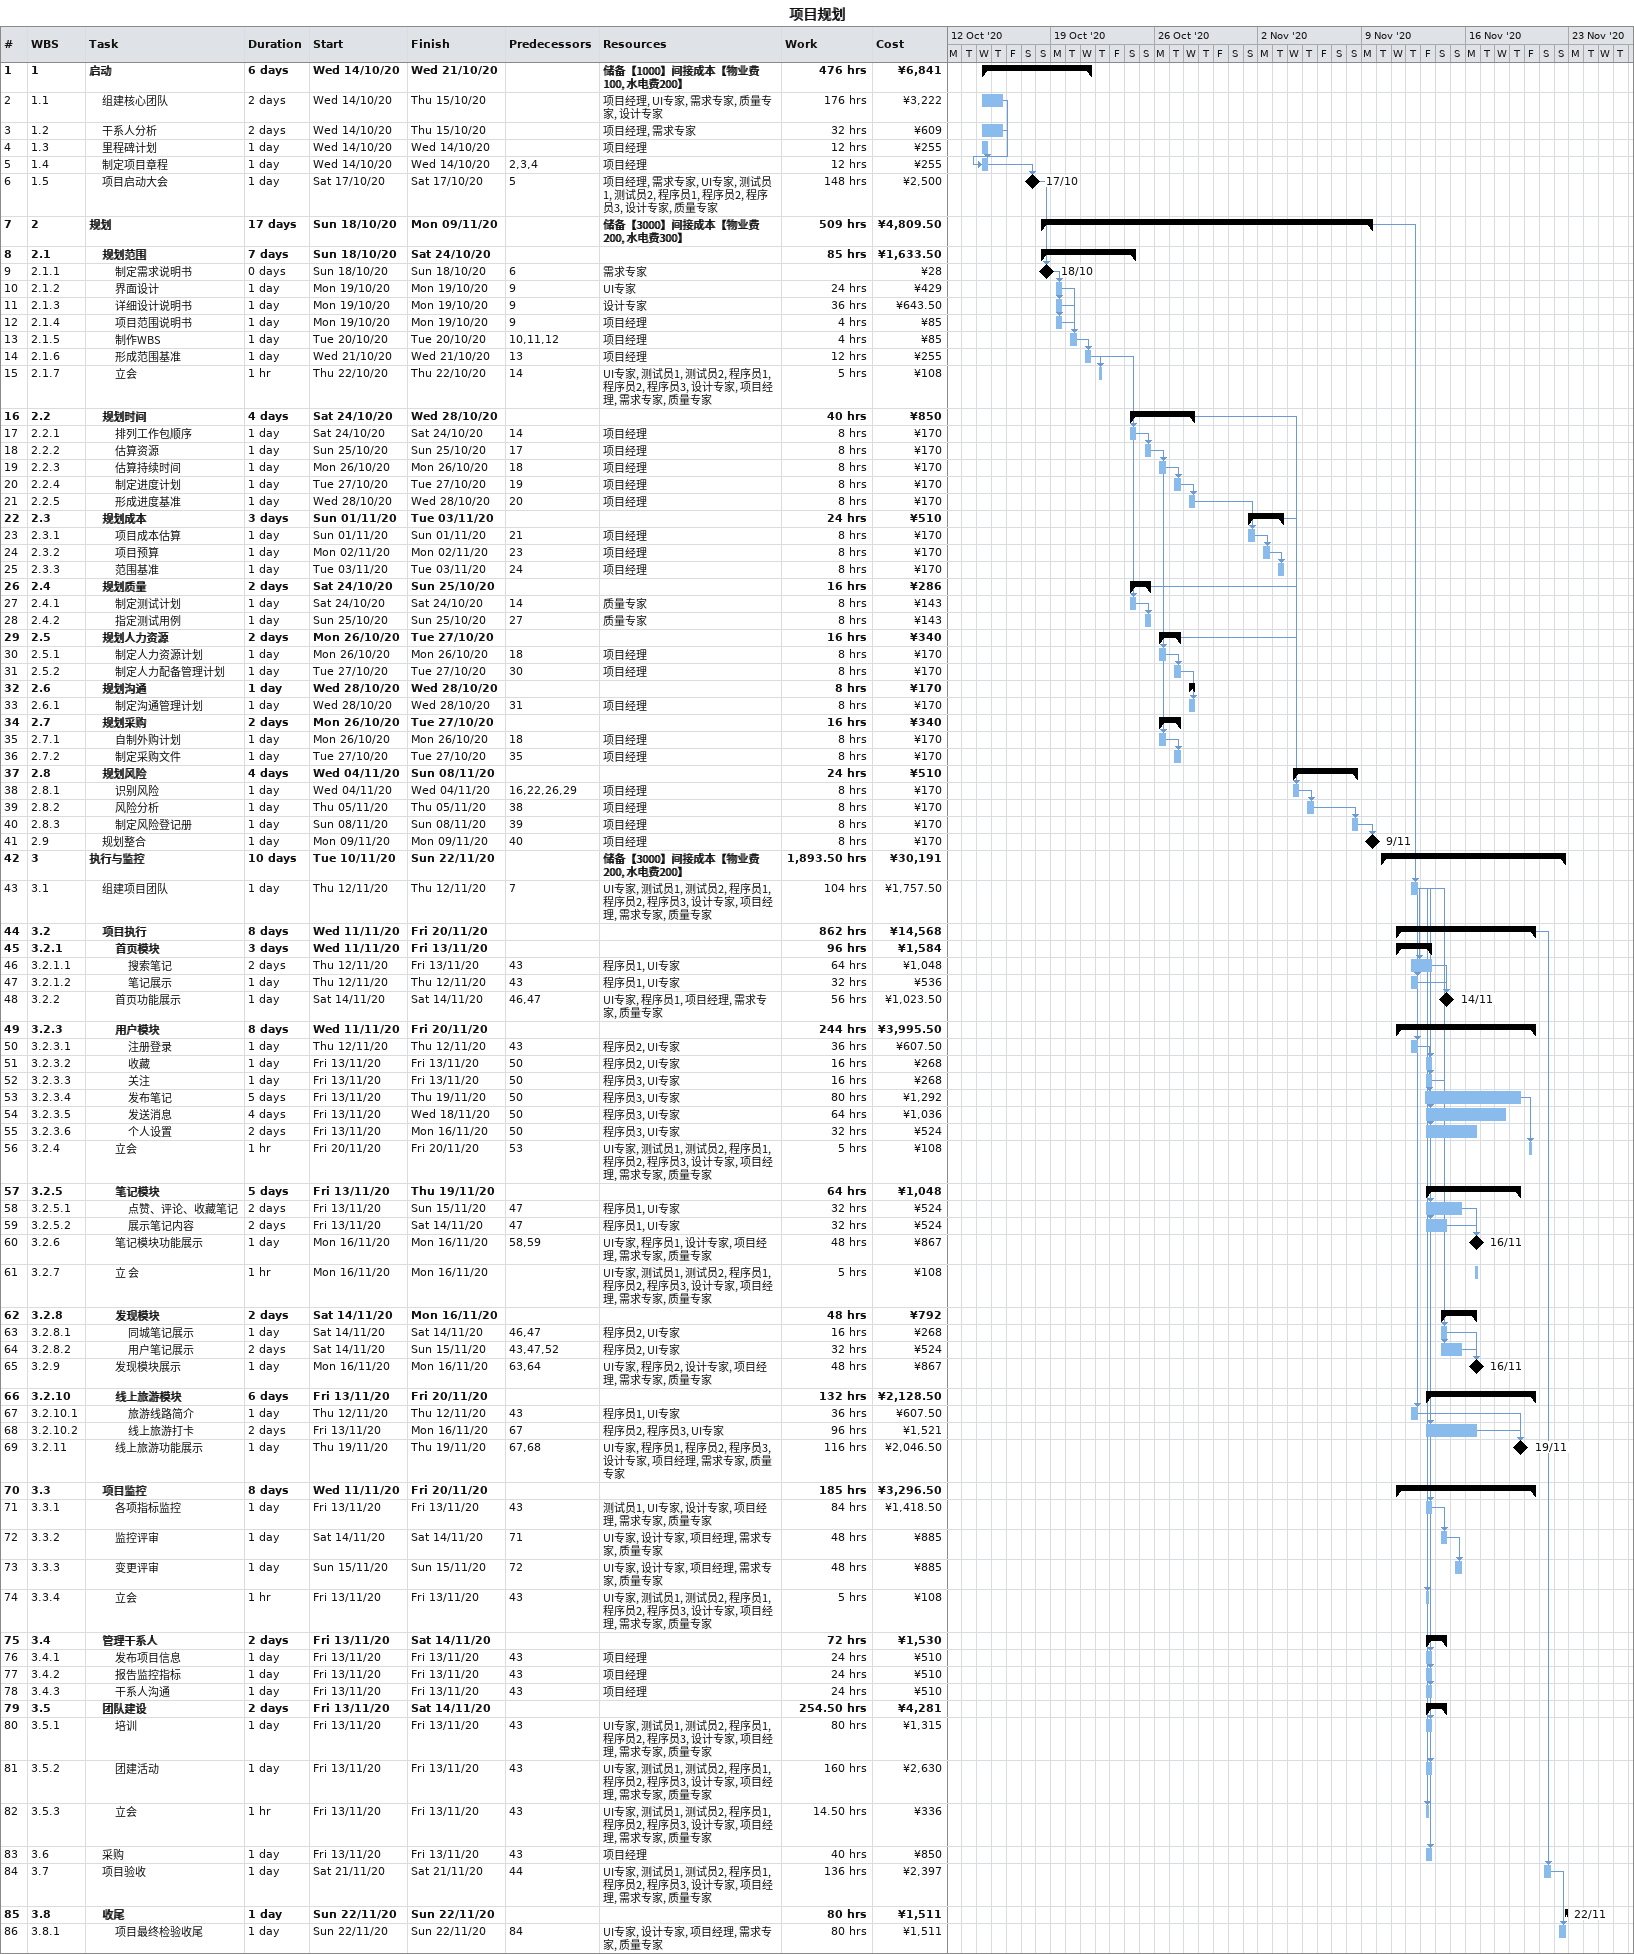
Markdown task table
项目规划

| ID | WBS | Task | Duration | Start | Finish | Predecessors | Resources | Work (h) | Cost (¥) |
|---|---|---|---|---|---|---|---|---|---|
| 1 | 1 | **启动** | 6d | 2020-10-14 | 2020-10-21 |  | 储备【1000】间接成本【物业费100, 水电费200】 | 476 | 6841 |
| 2 | 1.1 | 组建核心团队 | 2d | 2020-10-14 | 2020-10-15 |  | 项目经理, UI专家, 需求专家, 质量专家, 设计专家 | 176 | 3222 |
| 3 | 1.2 | 干系人分析 | 2d | 2020-10-14 | 2020-10-15 |  | 项目经理, 需求专家 | 32 | 609 |
| 4 | 1.3 | 里程碑计划 | 1d | 2020-10-14 | 2020-10-14 |  | 项目经理 | 12 | 255 |
| 5 | 1.4 | 制定项目章程 | 1d | 2020-10-14 | 2020-10-14 | 2, 3, 4 | 项目经理 | 12 | 255 |
| 6 | 1.5 | 项目启动大会 | 1d | 2020-10-17 | 2020-10-17 | 5 | 项目经理, 需求专家, UI专家, 测试员1, 测试员2, 程序员1, 程序员2, 程序员3, 设计专家, 质量专家 | 148 | 2500 |
| 7 | 2 | **规划** | 17d | 2020-10-18 | 2020-11-09 |  | 储备【3000】间接成本【物业费200, 水电费300】 | 509 | 4809.50 |
| 8 | 2.1 | **规划范围** | 7d | 2020-10-18 | 2020-10-24 |  |  | 85 | 1633.50 |
| 9 | 2.1.1 | 制定需求说明书 | 0d | 2020-10-18 | 2020-10-18 | 6 | 需求专家 |  | 28 |
| 10 | 2.1.2 | 界面设计 | 1d | 2020-10-19 | 2020-10-19 | 9 | UI专家 | 24 | 429 |
| 11 | 2.1.3 | 详细设计说明书 | 1d | 2020-10-19 | 2020-10-19 | 9 | 设计专家 | 36 | 643.50 |
| 12 | 2.1.4 | 项目范围说明书 | 1d | 2020-10-19 | 2020-10-19 | 9 | 项目经理 | 4 | 85 |
| 13 | 2.1.5 | 制作WBS | 1d | 2020-10-20 | 2020-10-20 | 10, 11, 12 | 项目经理 | 4 | 85 |
| 14 | 2.1.6 | 形成范围基准 | 1d | 2020-10-21 | 2020-10-21 | 13 | 项目经理 | 12 | 255 |
| 15 | 2.1.7 | 立会 | 1h | 2020-10-22 | 2020-10-22 | 14 | UI专家, 测试员1, 测试员2, 程序员1, 程序员2, 程序员3, 设计专家, 项目经理, 需求专家, 质量专家 | 5 | 108 |
| 16 | 2.2 | **规划时间** | 4d | 2020-10-24 | 2020-10-28 |  |  | 40 | 850 |
| 17 | 2.2.1 | 排列工作包顺序 | 1d | 2020-10-24 | 2020-10-24 | 14 | 项目经理 | 8 | 170 |
| 18 | 2.2.2 | 估算资源 | 1d | 2020-10-25 | 2020-10-25 | 17 | 项目经理 | 8 | 170 |
| 19 | 2.2.3 | 估算持续时间 | 1d | 2020-10-26 | 2020-10-26 | 18 | 项目经理 | 8 | 170 |
| 20 | 2.2.4 | 制定进度计划 | 1d | 2020-10-27 | 2020-10-27 | 19 | 项目经理 | 8 | 170 |
| 21 | 2.2.5 | 形成进度基准 | 1d | 2020-10-28 | 2020-10-28 | 20 | 项目经理 | 8 | 170 |
| 22 | 2.3 | **规划成本** | 3d | 2020-11-01 | 2020-11-03 |  |  | 24 | 510 |
| 23 | 2.3.1 | 项目成本估算 | 1d | 2020-11-01 | 2020-11-01 | 21 | 项目经理 | 8 | 170 |
| 24 | 2.3.2 | 项目预算 | 1d | 2020-11-02 | 2020-11-02 | 23 | 项目经理 | 8 | 170 |
| 25 | 2.3.3 | 范围基准 | 1d | 2020-11-03 | 2020-11-03 | 24 | 项目经理 | 8 | 170 |
| 26 | 2.4 | **规划质量** | 2d | 2020-10-24 | 2020-10-25 |  |  | 16 | 286 |
| 27 | 2.4.1 | 制定测试计划 | 1d | 2020-10-24 | 2020-10-24 | 14 | 质量专家 | 8 | 143 |
| 28 | 2.4.2 | 指定测试用例 | 1d | 2020-10-25 | 2020-10-25 | 27 | 质量专家 | 8 | 143 |
| 29 | 2.5 | **规划人力资源** | 2d | 2020-10-26 | 2020-10-27 |  |  | 16 | 340 |
| 30 | 2.5.1 | 制定人力资源计划 | 1d | 2020-10-26 | 2020-10-26 | 18 | 项目经理 | 8 | 170 |
| 31 | 2.5.2 | 制定人力配备管理计划 | 1d | 2020-10-27 | 2020-10-27 | 30 | 项目经理 | 8 | 170 |
| 32 | 2.6 | **规划沟通** | 1d | 2020-10-28 | 2020-10-28 |  |  | 8 | 170 |
| 33 | 2.6.1 | 制定沟通管理计划 | 1d | 2020-10-28 | 2020-10-28 | 31 | 项目经理 | 8 | 170 |
| 34 | 2.7 | **规划采购** | 2d | 2020-10-26 | 2020-10-27 |  |  | 16 | 340 |
| 35 | 2.7.1 | 自制外购计划 | 1d | 2020-10-26 | 2020-10-26 | 18 | 项目经理 | 8 | 170 |
| 36 | 2.7.2 | 制定采购文件 | 1d | 2020-10-27 | 2020-10-27 | 35 | 项目经理 | 8 | 170 |
| 37 | 2.8 | **规划风险** | 4d | 2020-11-04 | 2020-11-08 |  |  | 24 | 510 |
| 38 | 2.8.1 | 识别风险 | 1d | 2020-11-04 | 2020-11-04 | 16, 22, 26, 29 | 项目经理 | 8 | 170 |
| 39 | 2.8.2 | 风险分析 | 1d | 2020-11-05 | 2020-11-05 | 38 | 项目经理 | 8 | 170 |
| 40 | 2.8.3 | 制定风险登记册 | 1d | 2020-11-08 | 2020-11-08 | 39 | 项目经理 | 8 | 170 |
| 41 | 2.9 | 规划整合 | 1d | 2020-11-09 | 2020-11-09 | 40 | 项目经理 | 8 | 170 |
| 42 | 3 | **执行与监控** | 10d | 2020-11-10 | 2020-11-22 |  | 储备【3000】间接成本【物业费200, 水电费200】 | 1893.50 | 30191 |
| 43 | 3.1 | 组建项目团队 | 1d | 2020-11-12 | 2020-11-12 | 7 | UI专家, 测试员1, 测试员2, 程序员1, 程序员2, 程序员3, 设计专家, 项目经理, 需求专家, 质量专家 | 104 | 1757.50 |
| 44 | 3.2 | **项目执行** | 8d | 2020-11-11 | 2020-11-20 |  |  | 862 | 14568 |
| 45 | 3.2.1 | **首页模块** | 3d | 2020-11-11 | 2020-11-13 |  |  | 96 | 1584 |
| 46 | 3.2.1.1 | 搜索笔记 | 2d | 2020-11-12 | 2020-11-13 | 43 | 程序员1, UI专家 | 64 | 1048 |
| 47 | 3.2.1.2 | 笔记展示 | 1d | 2020-11-12 | 2020-11-12 | 43 | 程序员1, UI专家 | 32 | 536 |
| 48 | 3.2.2 | 首页功能展示 | 1d | 2020-11-14 | 2020-11-14 | 46, 47 | UI专家, 程序员1, 项目经理, 需求专家, 质量专家 | 56 | 1023.50 |
| 49 | 3.2.3 | **用户模块** | 8d | 2020-11-11 | 2020-11-20 |  |  | 244 | 3995.50 |
| 50 | 3.2.3.1 | 注册登录 | 1d | 2020-11-12 | 2020-11-12 | 43 | 程序员2, UI专家 | 36 | 607.50 |
| 51 | 3.2.3.2 | 收藏 | 1d | 2020-11-13 | 2020-11-13 | 50 | 程序员2, UI专家 | 16 | 268 |
| 52 | 3.2.3.3 | 关注 | 1d | 2020-11-13 | 2020-11-13 | 50 | 程序员3, UI专家 | 16 | 268 |
| 53 | 3.2.3.4 | 发布笔记 | 5d | 2020-11-13 | 2020-11-19 | 50 | 程序员3, UI专家 | 80 | 1292 |
| 54 | 3.2.3.5 | 发送消息 | 4d | 2020-11-13 | 2020-11-18 | 50 | 程序员3, UI专家 | 64 | 1036 |
| 55 | 3.2.3.6 | 个人设置 | 2d | 2020-11-13 | 2020-11-16 | 50 | 程序员3, UI专家 | 32 | 524 |
| 56 | 3.2.4 | 立会 | 1h | 2020-11-20 | 2020-11-20 | 53 | UI专家, 测试员1, 测试员2, 程序员1, 程序员2, 程序员3, 设计专家, 项目经理, 需求专家, 质量专家 | 5 | 108 |
| 57 | 3.2.5 | **笔记模块** | 5d | 2020-11-13 | 2020-11-19 |  |  | 64 | 1048 |
| 58 | 3.2.5.1 | 点赞、评论、收藏笔记 | 2d | 2020-11-13 | 2020-11-15 | 47 | 程序员1, UI专家 | 32 | 524 |
| 59 | 3.2.5.2 | 展示笔记内容 | 2d | 2020-11-13 | 2020-11-14 | 47 | 程序员1, UI专家 | 32 | 524 |
| 60 | 3.2.6 | 笔记模块功能展示 | 1d | 2020-11-16 | 2020-11-16 | 58, 59 | UI专家, 程序员1, 设计专家, 项目经理, 需求专家, 质量专家 | 48 | 867 |
| 61 | 3.2.7 | 立 会 | 1h | 2020-11-16 | 2020-11-16 |  | UI专家, 测试员1, 测试员2, 程序员1, 程序员2, 程序员3, 设计专家, 项目经理, 需求专家, 质量专家 | 5 | 108 |
| 62 | 3.2.8 | **发现模块** | 2d | 2020-11-14 | 2020-11-16 |  |  | 48 | 792 |
| 63 | 3.2.8.1 | 同城笔记展示 | 1d | 2020-11-14 | 2020-11-14 | 46, 47 | 程序员2, UI专家 | 16 | 268 |
| 64 | 3.2.8.2 | 用户笔记展示 | 2d | 2020-11-14 | 2020-11-15 | 43, 47, 52 | 程序员2, UI专家 | 32 | 524 |
| 65 | 3.2.9 | 发现模块展示 | 1d | 2020-11-16 | 2020-11-16 | 63, 64 | UI专家, 程序员2, 设计专家, 项目经理, 需求专家, 质量专家 | 48 | 867 |
| 66 | 3.2.10 | **线上旅游模块** | 6d | 2020-11-13 | 2020-11-20 |  |  | 132 | 2128.50 |
| 67 | 3.2.10.1 | 旅游线路简介 | 1d | 2020-11-12 | 2020-11-12 | 43 | 程序员1, UI专家 | 36 | 607.50 |
| 68 | 3.2.10.2 | 线上旅游打卡 | 2d | 2020-11-13 | 2020-11-16 | 67 | 程序员2, 程序员3, UI专家 | 96 | 1521 |
| 69 | 3.2.11 | 线上旅游功能展示 | 1d | 2020-11-19 | 2020-11-19 | 67, 68 | UI专家, 程序员1, 程序员2, 程序员3, 设计专家, 项目经理, 需求专家, 质量专家 | 116 | 2046.50 |
| 70 | 3.3 | **项目监控** | 8d | 2020-11-11 | 2020-11-20 |  |  | 185 | 3296.50 |
| 71 | 3.3.1 | 各项指标监控 | 1d | 2020-11-13 | 2020-11-13 | 43 | 测试员1, UI专家, 设计专家, 项目经理, 需求专家, 质量专家 | 84 | 1418.50 |
| 72 | 3.3.2 | 监控评审 | 1d | 2020-11-14 | 2020-11-14 | 71 | UI专家, 设计专家, 项目经理, 需求专家, 质量专家 | 48 | 885 |
| 73 | 3.3.3 | 变更评审 | 1d | 2020-11-15 | 2020-11-15 | 72 | UI专家, 设计专家, 项目经理, 需求专家, 质量专家 | 48 | 885 |
| 74 | 3.3.4 | 立会 | 1h | 2020-11-13 | 2020-11-13 | 43 | UI专家, 测试员1, 测试员2, 程序员1, 程序员2, 程序员3, 设计专家, 项目经理, 需求专家, 质量专家 | 5 | 108 |
| 75 | 3.4 | **管理干系人** | 2d | 2020-11-13 | 2020-11-14 |  |  | 72 | 1530 |
| 76 | 3.4.1 | 发布项目信息 | 1d | 2020-11-13 | 2020-11-13 | 43 | 项目经理 | 24 | 510 |
| 77 | 3.4.2 | 报告监控指标 | 1d | 2020-11-13 | 2020-11-13 | 43 | 项目经理 | 24 | 510 |
| 78 | 3.4.3 | 干系人沟通 | 1d | 2020-11-13 | 2020-11-13 | 43 | 项目经理 | 24 | 510 |
| 79 | 3.5 | **团队建设** | 2d | 2020-11-13 | 2020-11-14 |  |  | 254.50 | 4281 |
| 80 | 3.5.1 | 培训 | 1d | 2020-11-13 | 2020-11-13 | 43 | UI专家, 测试员1, 测试员2, 程序员1, 程序员2, 程序员3, 设计专家, 项目经理, 需求专家, 质量专家 | 80 | 1315 |
| 81 | 3.5.2 | 团建活动 | 1d | 2020-11-13 | 2020-11-13 | 43 | UI专家, 测试员1, 测试员2, 程序员1, 程序员2, 程序员3, 设计专家, 项目经理, 需求专家, 质量专家 | 160 | 2630 |
| 82 | 3.5.3 | 立会 | 1h | 2020-11-13 | 2020-11-13 | 43 | UI专家, 测试员1, 测试员2, 程序员1, 程序员2, 程序员3, 设计专家, 项目经理, 需求专家, 质量专家 | 14.50 | 336 |
| 83 | 3.6 | 采购 | 1d | 2020-11-13 | 2020-11-13 | 43 | 项目经理 | 40 | 850 |
| 84 | 3.7 | 项目验收 | 1d | 2020-11-21 | 2020-11-21 | 44 | UI专家, 测试员1, 测试员2, 程序员1, 程序员2, 程序员3, 设计专家, 项目经理, 需求专家, 质量专家 | 136 | 2397 |
| 85 | 3.8 | **收尾** | 1d | 2020-11-22 | 2020-11-22 |  |  | 80 | 1511 |
| 86 | 3.8.1 | 项目最终检验收尾 | 1d | 2020-11-22 | 2020-11-22 | 84 | UI专家, 设计专家, 项目经理, 需求专家, 质量专家 | 80 | 1511 |
